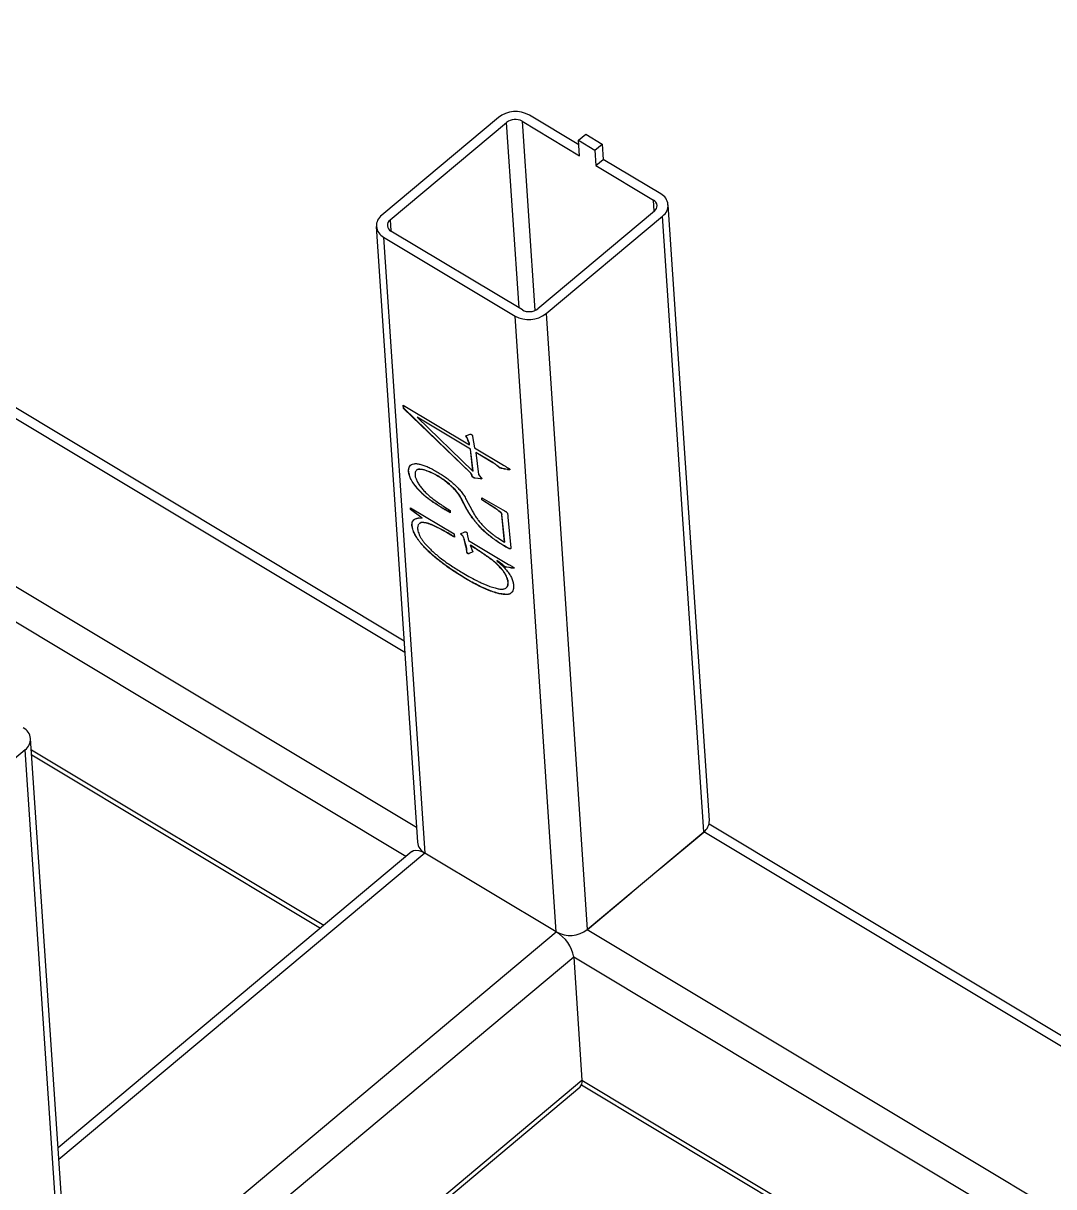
# Model space of a CAD drawing. Header units: millimetres. Extents: x -1590 to 1562, y -1082 to 1503.
# Drawn here: x 25 to 493, y 577 to 1107 of the extents above; entities that cross this region are included whole.
import ezdxf

# ---------------------------------------------------------------- set-up
doc = ezdxf.new("R2010")
doc.units = ezdxf.units.MM

msp = doc.modelspace()

# ---------------------------------------------------------------- linework, layer by layer
at = {"color": 7, "linetype": 'Continuous', "lineweight": 25}
for p, q in [((197.76, 825.51), (-270.48, 1106.58)), ((277.28, 1051.3), (254.77, 1064.8)), ((240.67, 1063.74), (187.63, 1019.33)), ((191.37, 1017.09), (244.4, 1061.5)), ((251.46, 1062.03), (277.61, 1046.33)), ((277.14, 1053.34), (280.45, 1056.11)), ((277.61, 1046.33), (277.14, 1053.34)), ((277.14, 1053.34), (284.61, 1048.85)), ((280.45, 1056.11), (287.93, 1051.63)), ((284.61, 1048.85), (287.93, 1051.63)), ((284.61, 1048.85), (285.08, 1041.85)), ((287.93, 1051.63), (288.39, 1044.62)), ((285.08, 1041.85), (288.39, 1044.62)), ((314.55, 1028.92), (288.39, 1044.62)), ((285.08, 1041.85), (311.23, 1026.15)), ((336.66, 743.85), (317.9, 1024.04)), ((311.65, 1021.13), (258.62, 976.72)), ((262.36, 974.48), (315.39, 1018.89)), ((334.15, 738.7), (315.39, 1018.89)), ((185.13, 1014.17), (203.89, 733.99)), ((251.57, 976.18), (191.79, 1012.07)), ((188.48, 1009.29), (248.25, 973.41)), ((188.48, 1009.29), (207.24, 729.11)), ((262.36, 974.48), (281.12, 694.29)), ((267.02, 693.22), (248.25, 973.41)), ((197.42, 932.89), (227.53, 914.82)), ((197.52, 931.39), (197.42, 932.89)), ((197.59, 931.44), (197.49, 932.85)), ((197.59, 931.44), (197.52, 931.39)), ((228.11, 901.91), (197.52, 931.39)), ((228.18, 901.96), (197.59, 931.44)), ((203.75, 927.41), (203.68, 927.36)), ((227.94, 912.79), (203.68, 927.36)), ((203.68, 927.36), (229.11, 902.82)), ((228.01, 912.85), (203.75, 927.41)), ((225.79, 918.95), (227.77, 919.6)), ((226.25, 918.21), (225.79, 918.95)), ((226.32, 918.27), (225.87, 918.98)), ((226.32, 918.27), (226.25, 918.21)), ((226.9, 916.94), (226.83, 916.88)), ((227.34, 915.59), (226.83, 916.88)), ((227.41, 915.65), (226.9, 916.94)), ((228.96, 918.56), (229.87, 913.41)), ((227.41, 915.65), (227.34, 915.59)), ((227.6, 914.87), (227.53, 914.82)), ((228.01, 912.85), (227.94, 912.79)), ((229.11, 902.82), (227.94, 912.79)), ((229.18, 902.87), (228.01, 912.85)), ((229.87, 913.41), (242.96, 905.55)), ((230.43, 911.33), (230.36, 911.27)), ((230.36, 911.27), (231.6, 901.26)), ((238.11, 906.69), (230.36, 911.27)), ((238.18, 906.75), (230.43, 911.33)), ((238.18, 906.75), (238.11, 906.69)), ((199.85, 902.98), (199.78, 902.92)), ((208.91, 902.73), (208.85, 902.67)), ((228.18, 901.96), (228.11, 901.91)), ((228.61, 900.89), (228.11, 901.91)), ((228.67, 900.95), (228.18, 901.96)), ((228.67, 900.95), (228.61, 900.89)), ((228.78, 900.26), (228.61, 900.89)), ((228.85, 900.31), (228.67, 900.95)), ((228.85, 900.31), (228.78, 900.26)), ((229.18, 902.87), (229.11, 902.82)), ((231.6, 901.26), (232.73, 899.92)), ((242.49, 904.09), (242.43, 904.03)), ((243.42, 903.77), (242.43, 904.03)), ((243.49, 903.82), (242.49, 904.09)), ((243.49, 903.82), (243.42, 903.77)), ((244.7, 903.59), (243.42, 903.77)), ((244.77, 903.65), (243.49, 903.82)), ((244.77, 903.65), (244.7, 903.59)), ((230.09, 899.7), (230.02, 899.64)), ((232.72, 899.27), (230.02, 899.64)), ((232.78, 899.33), (230.09, 899.7)), ((232.78, 899.33), (232.72, 899.27)), ((224, 890.06), (223.93, 890)), ((226.03, 886.05), (223.93, 890)), ((226.09, 886.1), (224, 890.06)), ((226.04, 889.98), (228.53, 885.26)), ((233.07, 890.69), (242.7, 885.24)), ((233.14, 889.74), (233.07, 890.69)), ((233.2, 889.79), (233.14, 889.74)), ((239.52, 885.64), (233.14, 889.74)), ((233.2, 889.79), (233.15, 890.65)), ((239.59, 885.7), (233.2, 889.79)), ((200.69, 886.17), (220.5, 874.29)), ((200.75, 885.35), (200.69, 886.17)), ((200.81, 885.41), (200.75, 885.35)), ((205.99, 881.42), (200.75, 885.35)), ((200.81, 885.41), (200.77, 886.13)), ((206.06, 881.47), (200.81, 885.41)), ((212.07, 888.07), (212, 888.02)), ((216.31, 886.48), (218.73, 884.97)), ((218.73, 884.97), (218.8, 883.93)), ((226.09, 886.1), (226.03, 886.05)), ((239.59, 885.7), (239.52, 885.64)), ((204.86, 881.57), (205.99, 881.42)), ((206.06, 881.47), (205.99, 881.42)), ((242.29, 883.08), (242.22, 883.03)), ((243.48, 870.51), (242.22, 883.03)), ((243.54, 870.56), (242.29, 883.08)), ((245.03, 881.87), (246.31, 868.01)), ((201.44, 878.13), (201.37, 878.07)), ((220.5, 874.29), (220.67, 872.8)), ((223.5, 874.39), (225.35, 875.25)), ((224.27, 873.53), (223.5, 874.39)), ((224.33, 873.59), (223.58, 874.43)), ((224.33, 873.59), (224.27, 873.53)), ((226.43, 874.74), (226.54, 874.21)), ((226.54, 874.21), (227.15, 871.35)), ((225.33, 871.28), (225.26, 871.23)), ((225.75, 869.22), (225.26, 871.23)), ((225.82, 869.28), (225.33, 871.28)), ((225.82, 869.28), (225.75, 869.22)), ((226.2, 867.58), (225.75, 869.22)), ((226.27, 867.63), (225.82, 869.28)), ((227.15, 871.35), (245.35, 860.42)), ((227.93, 869.13), (227.86, 869.08)), ((230.06, 867.69), (227.86, 869.08)), ((230.13, 867.74), (227.93, 869.13)), ((239.72, 871.21), (239.65, 871.16)), ((240.4, 872.49), (243.48, 870.51)), ((243.54, 870.56), (243.48, 870.51)), ((226.27, 867.63), (226.2, 867.58)), ((226.31, 865.93), (226.2, 867.58)), ((226.38, 865.99), (226.27, 867.63)), ((226.38, 865.99), (226.31, 865.93)), ((229.1, 866.16), (227.34, 865.38)), ((227.4, 865.43), (227.34, 865.38)), ((229.09, 866.18), (227.4, 865.43)), ((228.62, 867.24), (229.1, 866.16)), ((230.13, 867.74), (230.06, 867.69)), ((218.31, 858.79), (218.24, 858.74)), ((240.04, 862.12), (239.98, 862.07)), ((242.64, 860.08), (239.98, 862.07)), ((242.7, 860.14), (240.04, 862.12)), ((242.7, 860.14), (242.64, 860.08)), ((243.38, 859.43), (242.64, 860.08)), ((243.44, 859.49), (242.7, 860.14)), ((243.44, 859.49), (243.38, 859.43)), ((244.51, 859.18), (244.45, 859.12)), ((245.65, 858.99), (244.45, 859.12)), ((245.72, 859.05), (244.51, 859.18)), ((245.72, 859.05), (245.65, 858.99)), ((246.58, 858.76), (245.65, 858.99)), ((246.65, 858.82), (245.72, 859.05)), ((246.65, 858.82), (246.58, 858.76)), ((245.15, 851.89), (245.08, 851.83)), ((46.63, 500.98), (27.87, 781.17)), ((25.36, 776.02), (-27.67, 731.61)), ((44.13, 495.83), (25.36, 776.02)), ((28.36, 773.84), (159.74, 694.98)), ((807.94, 459.24), (336.51, 742.23)), ((281.12, 694.29), (334.15, 738.7)), ((314.27, 722.04), (334.09, 738.64)), ((334.08, 738.64), (334.08, 738.64)), ((334.09, 738.64), (334.09, 738.64)), ((201.29, 729.77), (40.34, 594.98)), ((267.02, 693.22), (207.24, 729.11)), ((314.26, 722.04), (314.27, 722.04)), ((281.19, 694.34), (301.02, 710.94)), ((301.02, 710.94), (301.01, 710.95)), ((301.01, 710.94), (301.01, 710.94)), ((281.19, 694.35), (281.19, 694.34)), ((274.96, 681.73), (278.71, 625.7)), ((95.47, 469.95), (277.66, 622.52)), ((278.48, 623.71), (560.56, 454.38))]:
    msp.add_line(p, q, dxfattribs=at)
at = {"color": 8, "linetype": 'Continuous', "lineweight": 25}
for p, q in [((198.11, 820.36), (-276.1, 1105.01)), ((-329.13, 1060.6), (203.43, 740.93)), ((250.06, 977.09), (244.4, 1061.5)), ((251.46, 1062.03), (257.22, 975.89)), ((198.64, 727.55), (-335.29, 1048.05)), ((311.57, 1021.06), (311.23, 1026.15)), ((191.37, 1017.09), (191.7, 1012.12)), ((28.21, 776.07), (161.23, 696.22)), ((808.29, 454.09), (334.15, 738.7)), ((207.24, 729.11), (40.69, 589.64)), ((281.12, 694.29), (813.61, 374.66)), ((46.14, 508.26), (267.02, 693.22)), ((274.96, 681.73), (52.71, 495.62)), ((808.82, 361.28), (274.96, 681.73)), ((93.87, 470.91), (278.71, 625.7)), ((278.71, 625.7), (562.17, 455.55))]:
    msp.add_line(p, q, dxfattribs=at)
at = {"color": 7, "linetype": 'Continuous', "lineweight": 25, "flags": 128}
msp.add_lwpolyline([(201.29, 729.77), (202.1, 730.23), (203.17, 730.42), (204.42, 730.29), (205.79, 729.85), (207.24, 729.11)], dxfattribs=at)
at = {"color": 7, "linetype": 'Continuous', "lineweight": 25}
for centre, radius, start, end in [((248.53, 1053.54), 12.88, 61.0269, 127.6194), ((248.34, 1056.4), 6.44, 61.0269, 127.6194), ((311.99, 1023.65), 5.86, 305.502, 64.0998), ((309.95, 1023.51), 2.93, 305.502, 64.0998), ((191.04, 1014.56), 5.86, 125.502, 244.0998), ((193.07, 1014.7), 2.93, 125.502, 244.0998), ((254.49, 984.68), 12.88, 241.0269, 307.6194), ((254.69, 981.82), 6.44, 241.0269, 307.6194), ((21.96, 780.78), 5.86, 305.502, 64.0998), ((330.39, 743.72), 6.27, 306.8851, 1.2598), ((210.05, 734.62), 6.19, 185.8481, 243.0302), ((273.26, 704.49), 12.88, 241.0269, 307.6194), ((258.47, 678.82), 16.75, 10.006, 59.2946), ((275.24, 625.08), 3.53, 313.3288, 10.0795)]:
    msp.add_arc(centre, radius, start, end, dxfattribs=at)
for points, knots in [([(226.83, 916.88), (226.77, 917.05), (226.66, 917.34), (226.5, 917.73), (226.37, 918.01), (226.28, 918.16), (226.25, 918.21)], [0, 0, 0, 0, 0.373787, 0.666263, 0.878329, 1, 1, 1, 1]), ([(226.9, 916.94), (226.83, 917.1), (226.72, 917.39), (226.56, 917.78), (226.44, 918.06), (226.35, 918.21), (226.32, 918.27)], [0, 0, 0, 0, 0.373787, 0.666263, 0.878329, 1, 1, 1, 1]), ([(227.77, 919.6), (227.89, 919.62), (228.08, 919.66), (228.42, 919.52), (228.66, 919.32), (228.84, 919.09), (228.95, 918.82), (228.96, 918.66), (228.96, 918.56)], [0, 0, 0, 0, 0.281283, 0.454251, 0.591826, 0.699096, 0.823175, 1, 1, 1, 1]), ([(227.53, 914.82), (227.52, 914.96), (227.51, 915.2), (227.39, 915.48), (227.34, 915.59)], [0, 0, 0, 0, 0.588104, 1, 1, 1, 1]), ([(227.6, 914.87), (227.59, 915.01), (227.57, 915.25), (227.46, 915.53), (227.41, 915.65)], [0, 0, 0, 0, 0.588104, 1, 1, 1, 1]), ([(199.78, 902.92), (199.78, 903.15), (199.79, 903.6), (199.92, 904.18), (200.1, 904.71), (200.49, 905.3), (201.12, 905.87), (201.97, 906.18), (202.76, 906.27), (203.43, 906.26), (204.19, 906.16), (205.3, 905.93), (206.79, 905.5), (208.69, 904.7), (210.66, 903.73), (212.69, 902.6), (214.71, 901.41), (216.03, 900.51), (216.67, 900.08)], [0, 0, 0, 0, 0.035668, 0.070479, 0.105753, 0.141132, 0.212427, 0.283055, 0.319967, 0.358232, 0.399276, 0.442882, 0.53315, 0.623736, 0.717188, 0.814695, 0.910522, 1, 1, 1, 1]), ([(199.85, 902.98), (199.89, 903.48), (199.97, 904.49), (200.41, 905.29), (200.79, 905.52), (200.84, 905.55)], [0, 0, 0, 0, 0.471333, 0.942798, 1, 1, 1, 1]), ([(242.43, 904.03), (242.31, 904.05), (242.09, 904.09), (241.8, 904.16), (241.58, 904.21), (241.32, 904.32), (240.9, 904.63), (240.3, 905.11), (239.66, 905.66), (239.08, 906.07), (238.59, 906.4), (238.27, 906.59), (238.11, 906.69)], [0, 0, 0, 0, 0.090808, 0.16205, 0.219252, 0.256632, 0.344906, 0.500222, 0.666169, 0.78712, 0.890012, 1, 1, 1, 1]), ([(242.49, 904.09), (242.37, 904.11), (242.16, 904.15), (241.87, 904.22), (241.65, 904.27), (241.38, 904.37), (240.96, 904.69), (240.37, 905.17), (239.73, 905.71), (239.15, 906.13), (238.66, 906.45), (238.34, 906.65), (238.18, 906.75)], [0, 0, 0, 0, 0.090808, 0.16205, 0.219252, 0.256632, 0.344906, 0.500222, 0.666169, 0.78712, 0.890012, 1, 1, 1, 1]), ([(242.96, 905.55), (243, 905.53), (243.13, 905.45), (243.41, 905.3), (243.85, 905.04), (244.41, 904.71), (244.96, 904.39), (245.41, 904.12), (245.7, 903.92), (245.88, 903.75), (245.94, 903.59), (245.91, 903.55), (245.9, 903.53)], [0, 0, 0, 0, 0.03766, 0.12674, 0.26715, 0.458903, 0.654079, 0.794489, 0.88455, 0.927448, 0.967521, 1, 1, 1, 1]), ([(212, 888.02), (211.59, 888.29), (210.79, 888.82), (209.63, 889.64), (208.56, 890.44), (207.54, 891.25), (206.54, 892.11), (205.53, 893.1), (204.47, 894.2), (203.4, 895.4), (202.4, 896.62), (201.56, 897.81), (200.91, 898.92), (200.49, 899.93), (200.21, 900.83), (200, 901.63), (199.84, 902.33), (199.8, 902.73), (199.78, 902.92)], [0, 0, 0, 0, 0.077393, 0.14967, 0.216873, 0.279269, 0.341566, 0.408307, 0.480342, 0.557759, 0.633293, 0.701255, 0.762308, 0.819551, 0.873098, 0.920887, 0.962722, 1, 1, 1, 1]), ([(212.07, 888.07), (211.65, 888.35), (210.85, 888.87), (209.7, 889.7), (208.62, 890.5), (207.61, 891.3), (206.61, 892.17), (205.6, 893.15), (204.53, 894.26), (203.47, 895.46), (202.46, 896.68), (201.63, 897.86), (200.98, 898.97), (200.55, 899.99), (200.28, 900.89), (200.07, 901.68), (199.9, 902.38), (199.86, 902.79), (199.85, 902.98)], [0, 0, 0, 0, 0.077393, 0.14967, 0.216873, 0.279269, 0.341566, 0.408307, 0.480342, 0.557759, 0.633293, 0.701255, 0.762308, 0.819551, 0.873098, 0.920887, 0.962722, 1, 1, 1, 1]), ([(208.85, 902.67), (208.44, 902.82), (207.65, 903.11), (206.51, 903.43), (205.48, 903.6), (204.53, 903.68), (203.72, 903.55), (203.15, 903.07), (202.81, 902.31), (202.78, 901.62), (202.77, 901.25)], [0, 0, 0, 0, 0.137616, 0.268397, 0.395559, 0.516637, 0.632375, 0.746126, 0.867058, 1, 1, 1, 1]), ([(202.77, 901.25), (202.78, 901.05), (202.8, 900.65), (202.94, 899.99), (203.19, 899.28), (203.61, 898.28), (204.36, 896.98), (205.47, 895.41), (206.79, 893.88), (208.3, 892.39), (210.01, 890.94), (211.92, 889.44), (214.05, 887.94), (215.54, 886.98), (216.31, 886.48)], [0, 0, 0, 0, 0.03911, 0.078007, 0.116965, 0.157796, 0.240608, 0.327268, 0.41765, 0.512478, 0.616418, 0.732222, 0.860271, 1, 1, 1, 1]), ([(208.91, 902.73), (208.36, 902.93), (207.26, 903.34), (205.71, 903.63), (204.37, 903.81), (203.82, 903.49), (203.6, 903.36)], [0, 0, 0, 0, 0.27575, 0.551336, 0.826945, 1, 1, 1, 1]), ([(223.93, 890), (223.76, 890.32), (223.42, 890.94), (222.9, 891.83), (222.34, 892.64), (221.77, 893.41), (221.11, 894.18), (220.31, 894.98), (219.36, 895.88), (217.89, 897.15), (215.96, 898.71), (213.59, 900.28), (211.21, 901.63), (209.65, 902.32), (208.85, 902.67)], [0, 0, 0, 0, 0.052975, 0.101659, 0.147624, 0.189489, 0.234001, 0.286207, 0.346676, 0.416741, 0.562691, 0.705058, 0.849091, 1, 1, 1, 1]), ([(224, 890.06), (223.82, 890.38), (223.49, 890.99), (222.96, 891.89), (222.41, 892.7), (221.84, 893.47), (221.18, 894.24), (220.38, 895.04), (219.43, 895.94), (217.96, 897.21), (216.02, 898.76), (213.66, 900.33), (211.28, 901.68), (209.71, 902.37), (208.91, 902.73)], [0, 0, 0, 0, 0.052975, 0.101659, 0.147624, 0.189489, 0.234001, 0.286207, 0.346676, 0.416741, 0.562691, 0.705058, 0.849091, 1, 1, 1, 1]), ([(216.67, 900.08), (217.33, 899.58), (218.66, 898.57), (220.27, 897.15), (221.51, 895.99), (222.34, 895.13), (223.08, 894.32), (223.95, 893.24), (224.98, 891.8), (225.68, 890.61), (226.04, 889.98)], [0, 0, 0, 0, 0.186385, 0.374581, 0.466217, 0.549774, 0.627613, 0.698084, 0.841743, 1, 1, 1, 1]), ([(230.02, 899.64), (229.86, 899.69), (229.59, 899.76), (229.23, 899.91), (228.97, 900.09), (228.84, 900.21), (228.78, 900.26)], [0, 0, 0, 0, 0.407855, 0.680873, 0.858695, 1, 1, 1, 1]), ([(230.09, 899.7), (229.93, 899.74), (229.66, 899.81), (229.3, 899.97), (229.04, 900.14), (228.91, 900.26), (228.85, 900.31)], [0, 0, 0, 0, 0.407855, 0.680873, 0.858695, 1, 1, 1, 1]), ([(232.73, 899.92), (232.86, 899.81), (233.04, 899.64), (233.21, 899.3), (232.99, 899.25), (232.82, 899.26), (232.72, 899.27)], [0, 0, 0, 0, 0.323886, 0.485564, 0.663398, 1, 1, 1, 1]), ([(245.9, 903.53), (245.87, 903.49), (245.77, 903.38), (245.43, 903.44), (245.07, 903.48), (244.81, 903.56), (244.7, 903.59)], [0, 0, 0, 0, 0.143075, 0.431304, 0.757615, 1, 1, 1, 1]), ([(245.97, 903.58), (245.93, 903.55), (245.83, 903.44), (245.49, 903.5), (245.14, 903.54), (244.88, 903.62), (244.77, 903.65)], [0, 0, 0, 0, 0.143075, 0.431304, 0.757615, 1, 1, 1, 1]), ([(233.2, 899.35), (233.19, 899.35), (233.17, 899.32), (233.1, 899.32), (232.97, 899.31), (232.85, 899.32), (232.78, 899.33)], [0, 0, 0, 0, 0.065984, 0.251708, 0.533883, 1, 1, 1, 1]), ([(218.8, 883.93), (218.45, 884.12), (217.79, 884.48), (216.83, 885.01), (215.98, 885.51), (214.93, 886.12), (213.62, 886.94), (212.56, 887.64), (212, 888.02)], [0, 0, 0, 0, 0.15459, 0.294714, 0.422007, 0.533366, 0.754521, 1, 1, 1, 1]), ([(218.87, 883.99), (218.52, 884.18), (217.85, 884.54), (216.9, 885.07), (216.04, 885.57), (215, 886.18), (213.69, 886.99), (212.63, 887.7), (212.07, 888.07)], [0, 0, 0, 0, 0.15459, 0.294714, 0.422007, 0.533366, 0.754521, 1, 1, 1, 1]), ([(239.65, 871.16), (239.24, 871.45), (238.44, 872.02), (237.3, 872.9), (236.24, 873.74), (235.25, 874.55), (234.35, 875.33), (233.54, 876.09), (232.8, 876.81), (231.96, 877.73), (231.03, 878.81), (230.04, 880), (229.19, 881.09), (228.24, 882.41), (227.2, 884.05), (226.42, 885.37), (226.03, 886.05)], [0, 0, 0, 0, 0.078821, 0.151838, 0.220382, 0.283869, 0.343076, 0.396831, 0.44662, 0.492369, 0.575322, 0.649668, 0.715032, 0.772692, 0.883273, 1, 1, 1, 1]), ([(239.72, 871.21), (239.3, 871.51), (238.51, 872.08), (237.37, 872.96), (236.3, 873.79), (235.32, 874.61), (234.42, 875.39), (233.6, 876.14), (232.87, 876.86), (232.02, 877.78), (231.1, 878.86), (230.1, 880.06), (229.25, 881.14), (228.31, 882.46), (227.26, 884.11), (226.49, 885.42), (226.09, 886.1)], [0, 0, 0, 0, 0.078821, 0.151838, 0.220382, 0.283869, 0.343076, 0.396831, 0.44662, 0.492369, 0.575322, 0.649668, 0.715032, 0.772692, 0.883273, 1, 1, 1, 1]), ([(228.53, 885.26), (228.87, 884.65), (229.51, 883.49), (230.53, 881.82), (231.62, 880.31), (232.78, 878.95), (233.97, 877.73), (235.15, 876.55), (236.45, 875.43), (237.62, 874.49), (238.59, 873.74), (239.26, 873.25), (239.86, 872.83), (240.23, 872.6), (240.4, 872.49)], [0, 0, 0, 0, 0.121119, 0.229157, 0.329517, 0.427744, 0.521998, 0.61074, 0.704466, 0.81362, 0.869251, 0.918889, 0.961936, 1, 1, 1, 1]), ([(242.22, 883.03), (242.21, 883.19), (242.18, 883.47), (241.84, 883.92), (241.46, 884.21), (240.99, 884.6), (240.32, 885.07), (239.81, 885.44), (239.52, 885.64)], [0, 0, 0, 0, 0.153374, 0.272425, 0.364769, 0.515435, 0.726903, 1, 1, 1, 1]), ([(242.29, 883.08), (242.27, 883.24), (242.25, 883.53), (241.91, 883.98), (241.53, 884.27), (241.05, 884.65), (240.38, 885.13), (239.87, 885.49), (239.59, 885.7)], [0, 0, 0, 0, 0.153374, 0.272425, 0.364769, 0.515435, 0.726903, 1, 1, 1, 1]), ([(242.7, 885.24), (242.88, 885.14), (243.21, 884.97), (243.64, 884.72), (243.94, 884.54), (244.18, 884.39), (244.4, 884.19), (244.65, 883.97), (244.82, 883.62), (244.89, 883.2), (244.99, 882.58), (245.02, 882.13), (245.03, 881.87)], [0, 0, 0, 0, 0.138653, 0.242504, 0.317039, 0.359714, 0.420416, 0.485892, 0.539793, 0.640034, 0.792349, 1, 1, 1, 1]), ([(201.37, 878.07), (201.36, 878.29), (201.34, 878.72), (201.41, 879.29), (201.55, 879.79), (201.82, 880.37), (202.36, 880.91), (203.09, 881.23), (203.73, 881.39), (204.15, 881.5), (204.52, 881.55), (204.75, 881.56), (204.86, 881.57)], [0, 0, 0, 0, 0.09358, 0.182533, 0.269119, 0.35434, 0.528513, 0.71402, 0.806251, 0.883533, 0.948131, 1, 1, 1, 1]), ([(201.44, 878.13), (201.43, 878.78), (201.43, 879.88), (202.03, 880.42), (202.28, 880.64)], [0, 0, 0, 0, 0.597253, 1, 1, 1, 1]), ([(204.46, 878.66), (204.36, 878.57), (203.98, 878.23), (203.93, 877.57), (203.9, 877.08)], [0, 0, 0, 0, 0.266875, 1, 1, 1, 1]), ([(220.67, 872.8), (219, 873.8), (215.66, 875.8), (211.54, 877.89), (208.3, 879.21), (206.37, 879.47), (205.07, 879.39), (204.74, 878.97), (204.64, 878.86)], [0, 0, 0, 0, 0.288608, 0.577185, 0.721473, 0.865592, 0.961554, 1, 1, 1, 1]), ([(220.73, 872.85), (219.07, 873.85), (215.73, 875.85), (211.61, 877.95), (208.36, 879.26), (206.44, 879.53), (205.14, 879.45), (204.81, 879.03), (204.71, 878.91)], [0, 0, 0, 0, 0.288608, 0.577185, 0.721473, 0.865592, 0.961554, 1, 1, 1, 1]), ([(218.24, 858.74), (217.36, 859.37), (215.54, 860.69), (213.26, 862.47), (211.41, 864.02), (210.02, 865.24), (208.67, 866.51), (207.37, 867.8), (206.17, 869.09), (205.11, 870.31), (204.22, 871.47), (203.5, 872.55), (202.94, 873.53), (202.47, 874.38), (202.12, 875.13), (201.8, 875.98), (201.55, 876.96), (201.43, 877.69), (201.37, 878.07)], [0, 0, 0, 0, 0.1269417, 0.2614611, 0.330176, 0.398271, 0.4661046, 0.5334344, 0.5977416, 0.6554475, 0.7073966, 0.7543799, 0.7966138, 0.8337428, 0.8653028, 0.8930548, 0.9451669, 1, 1, 1, 1]), ([(218.31, 858.79), (217.43, 859.43), (215.61, 860.75), (213.33, 862.53), (211.47, 864.07), (210.09, 865.29), (208.74, 866.56), (207.44, 867.86), (206.24, 869.14), (205.18, 870.37), (204.29, 871.53), (203.57, 872.6), (203, 873.58), (202.53, 874.44), (202.18, 875.19), (201.86, 876.03), (201.61, 877.01), (201.5, 877.75), (201.44, 878.13)], [0, 0, 0, 0, 0.1269417, 0.2614611, 0.330176, 0.398271, 0.4661046, 0.5334344, 0.5977416, 0.6554475, 0.7073966, 0.7543799, 0.7966138, 0.8337428, 0.8653028, 0.8930548, 0.9451669, 1, 1, 1, 1]), ([(203.9, 877.08), (203.92, 876.76), (203.96, 876.13), (204.21, 875.11), (204.59, 874.06), (205.11, 872.98), (205.79, 871.86), (206.65, 870.69), (207.67, 869.46), (208.85, 868.2), (210.12, 866.94), (211.44, 865.72), (212.78, 864.55), (214.56, 863.12), (216.73, 861.49), (219.27, 859.75), (221.72, 858.19), (223.32, 857.21), (224.12, 856.73)], [0, 0, 0, 0, 0.04294, 0.083349, 0.123646, 0.163272, 0.204759, 0.249858, 0.29949, 0.354079, 0.41151, 0.468829, 0.525993, 0.583086, 0.69442, 0.798848, 0.899696, 1, 1, 1, 1]), ([(225.26, 871.23), (225.23, 871.37), (225.15, 871.73), (224.91, 872.36), (224.66, 873), (224.38, 873.38), (224.27, 873.53)], [0, 0, 0, 0, 0.191517, 0.498743, 0.8058, 1, 1, 1, 1]), ([(225.33, 871.28), (225.3, 871.42), (225.22, 871.79), (224.97, 872.41), (224.73, 873.05), (224.44, 873.44), (224.33, 873.59)], [0, 0, 0, 0, 0.191517, 0.498743, 0.8058, 1, 1, 1, 1]), ([(225.35, 875.25), (225.44, 875.27), (225.62, 875.3), (225.96, 875.16), (226.25, 874.98), (226.38, 874.8), (226.43, 874.74)], [0, 0, 0, 0, 0.3162875, 0.6016237, 0.8455308, 1, 1, 1, 1]), ([(227.86, 869.08), (227.94, 868.86), (228.1, 868.46), (228.33, 867.93), (228.48, 867.54), (228.58, 867.32), (228.62, 867.24)], [0, 0, 0, 0, 0.362799, 0.652475, 0.863991, 1, 1, 1, 1]), ([(246.31, 868.01), (246.33, 867.85), (246.35, 867.51), (246.02, 867.4), (245.61, 867.51), (245.11, 867.74), (244.46, 868.09), (243.32, 868.75), (241.7, 869.77), (240.35, 870.68), (239.65, 871.16)], [0, 0, 0, 0, 0.069572, 0.138129, 0.184213, 0.251324, 0.341193, 0.454293, 0.714292, 1, 1, 1, 1]), ([(246.19, 867.55), (246.16, 867.53), (246.06, 867.44), (245.69, 867.56), (244.8, 867.96), (242.79, 869.15), (240.94, 870.39), (239.72, 871.21)], [0, 0, 0, 0, 0.023658, 0.093506, 0.163276, 0.442143, 1, 1, 1, 1]), ([(227.34, 865.38), (227.25, 865.31), (227.12, 865.22), (226.84, 865.21), (226.66, 865.41), (226.5, 865.53), (226.4, 865.73), (226.34, 865.86), (226.31, 865.93)], [0, 0, 0, 0, 0.3476837, 0.526033, 0.6472722, 0.746954, 0.8559344, 1, 1, 1, 1]), ([(227.4, 865.43), (227.32, 865.37), (227.19, 865.27), (226.91, 865.26), (226.73, 865.46), (226.57, 865.59), (226.46, 865.79), (226.41, 865.91), (226.38, 865.99)], [0, 0, 0, 0, 0.3476837, 0.526033, 0.6472722, 0.746954, 0.8559344, 1, 1, 1, 1]), ([(245.08, 851.83), (245.07, 852.15), (245.05, 852.78), (244.76, 853.89), (244.31, 855.06), (243.59, 856.32), (242.68, 857.64), (241.53, 858.96), (240.24, 860.3), (238.81, 861.54), (237.33, 862.72), (235.84, 863.79), (234.39, 864.81), (232.98, 865.77), (231.55, 866.74), (230.57, 867.36), (230.06, 867.69)], [0, 0, 0, 0, 0.055928, 0.112384, 0.170759, 0.230851, 0.295374, 0.367051, 0.443667, 0.523351, 0.605337, 0.687424, 0.766801, 0.841311, 0.916893, 1, 1, 1, 1]), ([(245.15, 851.89), (245.13, 852.2), (245.11, 852.84), (244.82, 853.94), (244.37, 855.12), (243.66, 856.38), (242.75, 857.69), (241.6, 859.02), (240.31, 860.36), (238.87, 861.59), (237.4, 862.78), (235.9, 863.85), (234.45, 864.86), (233.05, 865.83), (231.61, 866.79), (230.64, 867.42), (230.13, 867.74)], [0, 0, 0, 0, 0.055928, 0.112384, 0.170759, 0.230851, 0.295374, 0.367051, 0.443667, 0.523351, 0.605337, 0.687424, 0.766801, 0.841311, 0.916893, 1, 1, 1, 1]), ([(247.49, 851.44), (247.54, 850.98), (247.65, 850.05), (247.45, 848.9), (247.05, 847.96), (246.54, 847.36), (246.01, 847.02), (245.51, 846.85), (244.93, 846.73), (244.24, 846.69), (243.47, 846.72), (242.59, 846.82), (241.61, 846.98), (240.53, 847.21), (239.35, 847.53), (238.08, 847.94), (236.74, 848.43), (234.88, 849.18), (232.6, 850.19), (229.92, 851.54), (227.22, 853.06), (224.38, 854.71), (221.36, 856.59), (219.3, 858.01), (218.24, 858.74)], [0, 0, 0, 0, 0.040297, 0.08035, 0.119463, 0.157607, 0.177007, 0.197574, 0.220151, 0.244278, 0.270518, 0.29898, 0.330426, 0.364243, 0.400275, 0.437654, 0.47741, 0.518652, 0.599493, 0.673537, 0.746948, 0.826943, 0.911509, 1, 1, 1, 1]), ([(246.38, 847.43), (246.21, 847.27), (245.67, 846.77), (243.97, 846.71), (241.64, 846.99), (238.9, 847.71), (235.11, 849.11), (230.23, 851.39), (224.28, 854.79), (220.3, 857.46), (218.31, 858.79)], [0, 0, 0, 0, 0.0346934, 0.1088602, 0.2078356, 0.3068436, 0.4058761, 0.6038799, 0.8019577, 1, 1, 1, 1]), ([(239.98, 862.07), (240.2, 861.85), (240.75, 861.35), (241.69, 860.49), (242.85, 859.41), (243.89, 858.34), (244.75, 857.38), (245.36, 856.57), (245.91, 855.72), (246.4, 854.83), (246.82, 853.93), (247.14, 853.06), (247.38, 852.22), (247.45, 851.7), (247.49, 851.44)], [0, 0, 0, 0, 0.066569, 0.160877, 0.276929, 0.408906, 0.478612, 0.549607, 0.62194, 0.698408, 0.775595, 0.849575, 0.925117, 1, 1, 1, 1]), ([(244.45, 859.12), (244.26, 859.14), (243.93, 859.17), (243.54, 859.35), (243.38, 859.43)], [0, 0, 0, 0, 0.563116, 1, 1, 1, 1]), ([(244.51, 859.18), (244.32, 859.19), (243.99, 859.23), (243.61, 859.41), (243.44, 859.49)], [0, 0, 0, 0, 0.563116, 1, 1, 1, 1]), ([(245.35, 860.42), (245.56, 860.3), (245.95, 860.06), (246.49, 859.72), (246.95, 859.44), (247.32, 859.21), (247.61, 859.03), (247.78, 858.87), (247.92, 858.79), (247.98, 858.63), (247.61, 858.73), (247.34, 858.65), (246.93, 858.69), (246.68, 858.74), (246.58, 858.76)], [0, 0, 0, 0, 0.1464071, 0.2751691, 0.3812181, 0.46708, 0.5329047, 0.5764802, 0.6028342, 0.6108166, 0.6770755, 0.8009958, 0.9231032, 1, 1, 1, 1]), ([(247.89, 858.73), (247.86, 858.73), (247.73, 858.75), (247.34, 858.74), (246.95, 858.78), (246.65, 858.82)], [0, 0, 0, 0, 0.077906, 0.288823, 1, 1, 1, 1]), ([(224.12, 856.73), (225.18, 856.1), (227.38, 854.82), (230.13, 853.38), (232.34, 852.29), (233.93, 851.55), (235.4, 850.95), (236.76, 850.43), (237.99, 850.02), (239.1, 849.68), (240.08, 849.42), (240.92, 849.25), (241.65, 849.15), (242.3, 849.12), (242.86, 849.16), (243.49, 849.31), (244.12, 849.61), (244.69, 850.13), (245.03, 850.87), (245.06, 851.51), (245.08, 851.83)], [0, 0, 0, 0, 0.127693, 0.264455, 0.333117, 0.398145, 0.458856, 0.516037, 0.568936, 0.616855, 0.658882, 0.696223, 0.729814, 0.761162, 0.790083, 0.817162, 0.86728, 0.911601, 0.954744, 1, 1, 1, 1]), ([(244.38, 849.99), (244.53, 850.09), (245.06, 850.43), (245.11, 851.27), (245.15, 851.89)], [0, 0, 0, 0, 0.263905, 1, 1, 1, 1])]:
    msp.add_open_spline(points, degree=3, knots=knots, dxfattribs=at)

doc.saveas('drawing.dxf')
